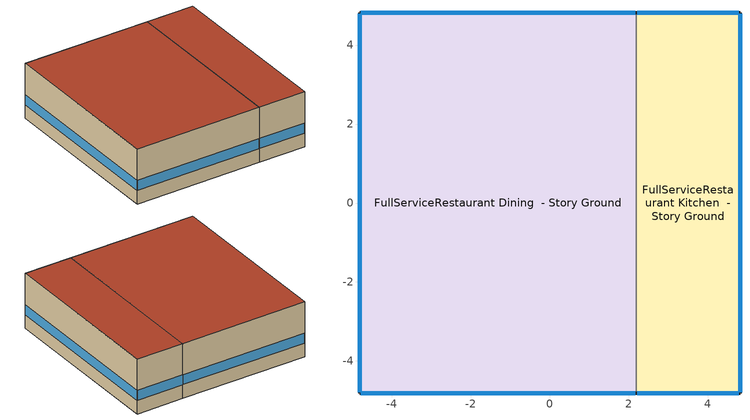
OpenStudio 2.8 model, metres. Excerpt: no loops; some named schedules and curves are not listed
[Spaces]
FullServiceRestaurant Dining  - Story Ground
 floor ground: -4.82,-4.82 -4.82,4.82 2.19,4.82 2.19,-4.82 z0
 wall outside: 2.19,4.82 -4.82,4.82 -4.82,-4.82 2.19,-4.82 z0:3.05
 wall to FullServiceRestaurant Kitchen  - Story Ground: 2.19,-4.82 2.19,4.82 z0:3.05
 window: 2.16,4.82 -4.79,4.82 / -4.82,4.79 -4.82,-4.79 / -4.79,-4.82 2.16,-4.82 z0.76:1.31
 roof outside: 2.19,-4.82 2.19,4.82 -4.82,4.82 -4.82,-4.82 z3.05
FullServiceRestaurant Kitchen  - Story Ground
 floor ground: 2.19,-4.82 2.19,4.82 4.82,4.82 4.82,-4.82 z0
 wall outside: 2.19,-4.82 4.82,-4.82 4.82,4.82 2.19,4.82 z0:3.05
 window: 4.82,-4.79 4.82,4.79 z0.76:1.31; 4.79,4.82 2.22,4.82 / 2.22,-4.82 4.79,-4.82 z0.76:1.32
 roof outside: 4.82,-4.82 4.82,4.82 2.19,4.82 2.19,-4.82 z3.05
[Site]
Fort Collins Sawrs_CO_USA: Latitude {deg}=40.58; Longitude {deg}=-105.08; Time Zone {hr}=-7; Elevation {m}=1525; Terrain=City
[Site:WaterMainsTemperature]
Calculation Method=Correlation; Annual Average Outdoor Air Temperature {C}=12.0175; Maximum Difference In Monthly Average Outdoor Air Temperatures {deltaC}=24.29
[SizingPeriod:DesignDay] Daily Dry-Bulb Temperature Range {deltaC}=13.6; Barometric Pressure {Pa}=84297; Wind Speed {m/s}=3.7; Wind Direction {deg}=90; Sky Clearness=0; Rain Indicator=0; Snow Indicator=0; Day of Month=21; Month=7; Day Type=SummerDesignDay; Daylight Saving Time Indicator=0; Dry-Bulb Temperature Range Modifier Type=DefaultMultipliers; Solar Model Indicator=ASHRAETau; ASHRAE Taub=0.328; ASHRAE Taud=2.426
Name | Maximum Dry-Bulb Temperature {C} | Humidity Indicating Conditions at Maximum Dry-Bulb | Humidity Indicating Type
Fort Collins Sawrs Ann Clg .4% Condns DB=>MWB 1 | 32.3 | 16.1 | Wetbulb
Fort Collins Sawrs Ann Clg .4% Condns WB=>MDB 1 | 27.1 | 18.1 | Wetbulb
Fort Collins Sawrs Ann Clg 1% Condns DB=>MWB 1 | 30.7 | 15.7 | Wetbulb
Fort Collins Sawrs Ann Clg 2% Condns DP=>MDB 1 | 20.4 | 13.9 | Dewpoint
[ClimateZones]
Climate Zone Institution Name 1=ASHRAE; Climate Zone Document Name 1=ANSI/ASHRAE Standard 169; Climate Zone Document Year 1=2006; Climate Zone Value 1=ASHRAE 169-2013-5B
[Building]
ComStock DOE Ref Pre-1980|FullServiceRestaurant: North Axis {deg}=180; Default Construction Set=Res ComStock DOE Ref Pre-1980 - FullSrvRest - ASHRAE 169-2013-5B; Default Schedule Set=Building Default Schedule Set; Standards Building Type=FullServiceRestaurant
[Site:GroundTemperature:BuildingSurface]
19.195, 19.191, 19.215, 19.25, 19.367, 20.429, 21.511, 21.776, 20.44, 19.538, 19.333, 19.237
[DefaultConstructionSet]
Res ComStock DOE Ref Pre-1980 - FullSrvRest - ASHRAE 169-2013-5B: Default Exterior Surface Constructions=Default Surface Constructions 1; Default Interior Surface Constructions=Default Surface Constructions 2; Default Ground Contact Surface Constructions=Default Surface Constructions 3; Default Exterior SubSurface Constructions=Default Sub Surface Constructions 1; Default Interior SubSurface Constructions=Default Sub Surface Constructions 2; Interior Partition Construction=Typical Interior Partition
[DefaultSurfaceConstructions]
Name | Floor Construction | Wall Construction | Roof Ceiling Construction
Default Surface Constructions 1 | Typical Insulated Exterior Mass Floor | Typical Insulated Steel Framed Exterior Wall R-6.21 | Typical IEAD Roof R-13.16
Default Surface Constructions 2 | Typical Interior Floor | Typical Interior Wall | Typical Interior Ceiling
Default Surface Constructions 3 | ext-slab | Typical Insulated Basement Mass Wall
[Construction]
Typical Insulated Exterior Mass Floor: 4 in. Normalweight Concrete Floor, Typical Carpet Pad
Typical Insulated Steel Framed Exterior Wall R-6.21: 25mm Stucco, 5/8 in. Gypsum Board, Typical Insulation R-4.03, 5/8 in. Gypsum Board
Typical IEAD Roof R-13.16: Roof Membrane, Typical Insulation R-12.04, Metal Roof Surface
Typical Interior Floor: 100mm Normalweight concrete floor, CP02 CARPET PAD
Typical Interior Wall: G01 13mm gypsum board, G01 13mm gypsum board
Typical Interior Ceiling: CP02 CARPET PAD, 100mm Normalweight concrete floor
ext-slab: 6 in. Normalweight Concrete Floor
Typical Insulated Basement Mass Wall: 8 in. Concrete Block Basement Wall
U 0.62 SHGC 0.41 Simple Glazing Window U-0.62 SHGC 0.41: U 0.62 SHGC 0.41 Simple Glazing U-1.23 SHGC 0.41
U 0.62 SHGC 0.41 Simple Glazing Window U-0.62 SHGC 0.41 1: U 0.62 SHGC 0.41 Simple Glazing U-1.23 SHGC 0.41 1
Typical Insulated Metal Door: F08 Metal surface, Typical Insulation
U 0.88 SHGC 0.16 Sgl Ref-A-L Clr 6mm: REF A CLEAR LO 6MM
Typical Overhead Door: Typical Insulation
Typical Interior Window: Clear 3mm
Typical Interior Door; Typical Interior Partition: G05 25mm wood
InteriorFurnishings: Std Wood 6inch
[Material:NoMass] Roughness=Smooth; Thermal Absorptance=0.9; Solar Absorptance=0.7
Name | Thermal Resistance {m2-K/W} | Visible Absorptance
Typical Insulation R-4.03 | 0.710131 | 0.7
Typical Carpet Pad; CP02 CARPET PAD | 0.21648 | 0.8
Typical Insulation R-12.04 | 2.12048 | 0.7
Typical Insulation | 0.0282222 | 0.7
[Material]
Name | Roughness | Thickness {m} | Conductivity {W/m-K} | Density {kg/m3} | Specific Heat {J/kg-K} | Thermal Absorptance | Solar Absorptance | Visible Absorptance
4 in. Normalweight Concrete Floor | MediumRough | 0.1016 | 2.31 | 2322 | 832 | 0.9 | 0.7 | 0.7
25mm Stucco | Smooth | 0.0254 | 0.72 | 1856 | 840 | 0.9 | 0.7 | 0.7
5/8 in. Gypsum Board | MediumSmooth | 0.0159 | 0.16 | 800 | 1090 | 0.9 | 0.7 | 0.7
Roof Membrane | VeryRough | 0.0095 | 0.16 | 1121.29 | 1460 | 0.9 | 0.7 | 0.7
Metal Roof Surface; F08 Metal surface | Smooth | 0.0008 | 45.28 | 7824 | 500 | 0.9 | 0.7 | 0.7
100mm Normalweight concrete floor | MediumRough | 0.1016 | 2.31045 | 2322 | 832.557 |  | 0 | 0
G01 13mm gypsum board | Smooth | 0.0127 | 0.160031 | 800.001 | 1090.73 | 0.9 | 0.7 | 0.5
6 in. Normalweight Concrete Floor | MediumRough | 0.1524 | 2.31 | 2322 | 832 | 0.9 | 0.7 | 0.7
8 in. Concrete Block Basement Wall | MediumRough | 0.2032 | 1.326 | 1842 | 912 | 0.9 | 0.7 | 0.7
G05 25mm wood | MediumSmooth | 0.0254 | 0.15 | 608 | 1630 | 0.9 | 0.5 | 0.5
Std Wood 6inch | MediumSmooth | 0.15 | 0.12 | 540 | 1210 | 0.9 | 0.7 | 0.7
[DefaultSubSurfaceConstructions]
Name | Fixed Window Construction | Operable Window Construction | Door Construction | Glass Door Construction | Overhead Door Construction | Tubular Daylight Dome Construction | Tubular Daylight Diffuser Construction
Default Sub Surface Constructions 1 | U 0.62 SHGC 0.41 Simple Glazing Window U-0.62 SHGC 0.41 | U 0.62 SHGC 0.41 Simple Glazing Window U-0.62 SHGC 0.41 1 | Typical Insulated Metal Door | U 0.88 SHGC 0.16 Sgl Ref-A-L Clr 6mm | Typical Overhead Door | Typical Interior Window | Typical Interior Window
Default Sub Surface Constructions 2 | Typical Interior Window | Typical Interior Window | Typical Interior Door
[WindowMaterial:SimpleGlazingSystem] U-Factor {W/m2-K}=7; Solar Heat Gain Coefficient=0.41; Visible Transmittance=0.32
U 0.62 SHGC 0.41 Simple Glazing U-1.23 SHGC 0.41; U 0.62 SHGC 0.41 Simple Glazing U-1.23 SHGC 0.41 1
[WindowMaterial:Glazing] Optical Data Type=SpectralAverage; Infrared Transmittance at Normal Incidence=0; Front Side Infrared Hemispherical Emissivity=0.84; Conductivity {W/m-K}=0.9; Dirt Correction Factor for Solar and Visible Transmittance=1; Solar Diffusing=No
Name | Thickness {m} | Solar Transmittance at Normal Incidence | Front Side Solar Reflectance at Normal Incidence | Back Side Solar Reflectance at Normal Incidence | Visible Transmittance at Normal Incidence | Front Side Visible Reflectance at Normal Incidence | Back Side Visible Reflectance at Normal Incidence | Back Side Infrared Hemispherical Emissivity
REF A CLEAR LO 6MM | 0.006 | 0.066 | 0.341 | 0.493 | 0.08 | 0.41 | 0.37 | 0.4
Clear 3mm | 0.003 | 0.837 | 0.075 | 0.075 | 0.898 | 0.081 | 0.081 | 0.84
[SpaceType] Standards Building Type=FullServiceRestaurant
Name | Default Schedule Set | Design Specification Outdoor Air Object | Standards Space Type
FullServiceRestaurant Dining - ComStock DOE Ref Pre-1980 | FullServiceRestaurant Dining Schedule Set | FullServiceRestaurant Dining Ventilation | Dining
FullServiceRestaurant Kitchen - ComStock DOE Ref Pre-1980 | FullServiceRestaurant Kitchen Schedule Set | FullServiceRestaurant Kitchen Ventilation | Kitchen
[BuildingStory]
Story Ground: Nominal Z Coordinate {m}=0; Nominal Floor to Floor Height {m}=3.048
[Space] Building Story=Story Ground
Name | Space Type | Thermal Zone
FullServiceRestaurant Dining  - Story Ground | FullServiceRestaurant Dining - ComStock DOE Ref Pre-1980 | Zone FullServiceRestaurant Dining  - Story Ground
FullServiceRestaurant Kitchen  - Story Ground | FullServiceRestaurant Kitchen - ComStock DOE Ref Pre-1980 | Zone FullServiceRestaurant Kitchen  - Story Ground
[ThermalZone] Multiplier=1; Use Ideal Air Loads=No
Name | Thermostat
Zone FullServiceRestaurant Dining  - Story Ground | FullServiceRestaurant Dining - ComStock DOE Ref Pre-1980 Thermostat
Zone FullServiceRestaurant Kitchen  - Story Ground | FullServiceRestaurant Kitchen - ComStock DOE Ref Pre-1980 Thermostat
[Sizing:Zone] Zone Cooling Design Supply Air Temperature Input Method=SupplyAirTemperature; Zone Cooling Design Supply Air Temperature {C}=13.8889; Zone Cooling Design Supply Air Temperature Difference {deltaC}=11.11; Zone Heating Design Supply Air Temperature Input Method=SupplyAirTemperature; Zone Heating Design Supply Air Temperature {C}=50; Zone Heating Design Supply Air Temperature Difference {deltaC}=11.11; Zone Cooling Design Supply Air Humidity Ratio {kg-H2O/kg-air}=0.008; Zone Heating Design Supply Air Humidity Ratio {kg-H2O/kg-air}=0.008; Cooling Design Air Flow Method=DesignDay; Heating Design Air Flow Method=DesignDay; Account for Dedicated Outdoor Air System=No; Dedicated Outdoor Air System Control Strategy=NeutralSupplyAir; Dedicated Outdoor Air Low Setpoint Temperature for Design {C}=autosize; Dedicated Outdoor Air High Setpoint Temperature for Design {C}=autosize
Zone FullServiceRestaurant Dining  - Story Ground; Zone FullServiceRestaurant Kitchen  - Story Ground
[Zone equipment]
Zone FullServiceRestaurant Dining  - Story Ground: Zone FullServiceRestaurant Kitchen  - Story Ground Transfer Air Source, Zone FullServiceRestaurant Dining  - Story Ground PTHP
Zone FullServiceRestaurant Kitchen  - Story Ground: Zone FullServiceRestaurant Kitchen  - Story Ground Exhaust Fan, Zone FullServiceRestaurant Kitchen  - Story Ground PTHP
[People:Definition] Number of People Calculation Method=People/Area; Fraction Radiant=0.3
Name | People per Space Floor Area {person/m2}
FullServiceRestaurant Kitchen People Definition | 0.0538196
FullServiceRestaurant Dining People Definition | 0.721182
[People] Work Efficiency Schedule=Work Efficiency Schedule; Clothing Insulation Schedule=Clothing Schedule; Air Velocity Schedule=Air Velocity Schedule; Multiplier=1
Name | People Definition | Space or SpaceType
FullServiceRestaurant Kitchen People | FullServiceRestaurant Kitchen People Definition | FullServiceRestaurant Kitchen - ComStock DOE Ref Pre-1980
FullServiceRestaurant Dining People | FullServiceRestaurant Dining People Definition | FullServiceRestaurant Dining - ComStock DOE Ref Pre-1980
[Lights:Definition] Design Level Calculation Method=Watts/Area; Fraction Radiant=0.7; Fraction Visible=0.2; Return Air Fraction=0
Name | Watts per Space Floor Area {W/m2}
FullServiceRestaurant Kitchen Lights Definition | 16.3611
FullServiceRestaurant Dining Lights Definition | 27.3403
[Lights] Fraction Replaceable=1
Name | Lights Definition | Space or SpaceType
FullServiceRestaurant Kitchen Lights | FullServiceRestaurant Kitchen Lights Definition | FullServiceRestaurant Kitchen - ComStock DOE Ref Pre-1980
FullServiceRestaurant Dining Lights | FullServiceRestaurant Dining Lights Definition | FullServiceRestaurant Dining - ComStock DOE Ref Pre-1980
[ElectricEquipment:Definition] Design Level Calculation Method=Watts/Area; Fraction Latent=0.25; Fraction Radiant=0.3
Name | Watts per Space Floor Area {W/m2} | Fraction Lost
FullServiceRestaurant Kitchen Elec Equip Definition | 403.97 | 0.2
FullServiceRestaurant Dining Elec Equip Definition | 64.9279 | 0
[ElectricEquipment]
Name | Electric Equipment Definition | Space or SpaceType
FullServiceRestaurant Kitchen Elec Equip | FullServiceRestaurant Kitchen Elec Equip Definition | FullServiceRestaurant Kitchen - ComStock DOE Ref Pre-1980
FullServiceRestaurant Dining Elec Equip | FullServiceRestaurant Dining Elec Equip Definition | FullServiceRestaurant Dining - ComStock DOE Ref Pre-1980
[GasEquipment:Definition]
FullServiceRestaurant Kitchen Gas Equip Definition: Design Level Calculation Method=Watts/Area; Watts per Space Floor Area {W/m2}=1194.8; Fraction Latent=0.1; Fraction Radiant=0.2; Fraction Lost=0.7
[GasEquipment]
FullServiceRestaurant Kitchen Gas Equip: Gas Equipment Definition=FullServiceRestaurant Kitchen Gas Equip Definition; Space or SpaceType=FullServiceRestaurant Kitchen - ComStock DOE Ref Pre-1980
[DesignSpecification:OutdoorAir] Outdoor Air Method=Sum
Name | Outdoor Air Flow per Floor Area {m3/s-m2} | Outdoor Air Flow per Person {m3/s-person}
FullServiceRestaurant Kitchen Ventilation | 0.0023876
FullServiceRestaurant Dining Ventilation |  | 0.00943895
[DefaultScheduleSet]
Name | Number of People Schedule | People Activity Level Schedule | Lighting Schedule | Electric Equipment Schedule | Gas Equipment Schedule | Infiltration Schedule | Hours of Operation Schedule
FullServiceRestaurant Kitchen Schedule Set | FullServiceRestaurant Bldg Occ | FullServiceRestaurant Activity | FullServiceRestaurant Bldg Light | FullServiceRestaurant Bldg Equip | FullServiceRestaurant Gas Equip | FullServiceRestaurant Infil Half On
FullServiceRestaurant Dining Schedule Set | FullServiceRestaurant Bldg Occ | FullServiceRestaurant Activity | FullServiceRestaurant Bldg Light | FullServiceRestaurant Bldg Equip |  | FullServiceRestaurant Infil Half On
Building Default Schedule Set |  |  |  |  |  |  | Building Hours of Operation NonResidential
[SpaceInfiltration:DesignFlowRate] Schedule=Always On Discrete; Design Flow Rate Calculation Method=Flow/ExteriorArea; Constant Term Coefficient=0; Temperature Term Coefficient=0; Velocity Term Coefficient=0.224; Velocity Squared Term Coefficient=0
Name | Space or SpaceType | Flow per Exterior Surface Area {m3/s-m2}
FullServiceRestaurant Dining  - Story Ground Infiltration | FullServiceRestaurant Dining  - Story Ground | 0.000529307
FullServiceRestaurant Kitchen  - Story Ground Infiltration | FullServiceRestaurant Kitchen  - Story Ground | 0.000657982
[Exterior:Lights:Definition]
Name | Design Level {W}
Parking Areas and Drives Def (W/ft^2) | 0.15
Building Facades Def (W/ft^2) | 0.2
Main Entries Def (W/ft) | 30
Other Doors Def (W/ft) | 20
[Exterior:Lights] Schedule=Always On Discrete; Control Option=AstronomicalClock
Name | Exterior Lights Definition | Multiplier
Parking Areas and Drives | Parking Areas and Drives Def (W/ft^2) | 4050
Building Facades | Building Facades Def (W/ft^2) | 1264.91
Main Entries | Main Entries Def (W/ft) | 8
Other Doors | Other Doors Def (W/ft) | 1.2
[Fan:ZoneExhaust] Availability Schedule=RestaurantSitDown Kitchen_Exhaust_SCH; Fan Total Efficiency=0.0273754; Pressure Rise {Pa}=124.544; System Availability Manager Coupling Mode=Decoupled
Name | Maximum Flow Rate {m3/s} | Flow Fraction Schedule | Balanced Exhaust Fraction Schedule
Zone FullServiceRestaurant Kitchen  - Story Ground Exhaust Fan | 0.0901231 | RestaurantSitDown Kitchen_Exhaust_SCH | RestaurantSitDown Kitchen Exhaust Fan Balanced Exhaust Fraction Schedule
Zone FullServiceRestaurant Kitchen  - Story Ground Transfer Air Source | 0.0841489
[ZoneMixing]
Zone Mixing 1: Zone=Zone FullServiceRestaurant Kitchen  - Story Ground; Schedule=RestaurantSitDown Kitchen_Exhaust_SCH; Design Flow Rate Calculation Method=Flow/Zone; Design Flow Rate {m3/s}=0.0841489; Source Zone=Zone FullServiceRestaurant Dining  - Story Ground
[EnergyManagementSystem:Sensor]
Mains_Water_Temp_Sen: Output Variable or Output Meter Index Key=Environment; Output Variable or Output Meter=Site Mains Water Temperature
[EnergyManagementSystem:Actuator]
Mains_Water_Temp_Act: Actuated Component=Mains Water Temperature; Actuated Component Type=Schedule:Constant; Actuated Component Control Type=Schedule Value
[EnergyManagementSystem:Program]
Mains_Water_Prg: SET Mains_Water_Temp_Act = Mains_Water_Temp_Sen
[EnergyManagementSystem:ProgramCallingManager]
Mains_Water_Prg_Mgr: BeginTimestepBeforePredictor; Mains_Water_Prg
[Refrigeration:WalkIn]
Full Service Restaurant Freezer: Availability Schedule=Always On Discrete; Rated Coil Cooling Capacity {W}=1670.51; Operating Temperature {C}=-23; Rated Cooling Source Temperature {C}=-28.3333; Rated Total Heating Power {W}=0; Rated Cooling Coil Fan Power {W}=180; Rated Circulation Fan Power {W}=0; Rated Total Lighting Power {W}=80; Lighting Schedule=Always On; Defrost Type=Electric; Defrost Control Type=TimeSchedule; Defrost Schedule=Refrigeration Defrost Schedule; Defrost Drip-Down Schedule=Refrigeration Dripdown Schedule; Defrost Power {W}=2000; Temperature Termination Defrost Fraction to Ice=0.7; Restocking Schedule=Always Off; Insulated Floor Surface Area {m2}=7.43224; Insulated Floor U-Value {W/m2-K}=0.207; WalkIn Zone Boundary 1=Refrigeration Walk In Zone Boundary 1
[Refrigeration:WalkIn:ZoneBoundary]
Refrigeration Walk In Zone Boundary 1: Zone=Zone FullServiceRestaurant Kitchen  - Story Ground; Total Insulated Surface Area Facing Zone {m2}=43.4; Insulated Surface U-Value Facing Zone {W/m2-K}=0.235; Area of Stocking Doors Facing Zone {m2}=2; Height of Stocking Doors Facing Zone {m}=2; Stocking Door Opening Schedule Name Facing Zone=door_wi_sched; Stocking Door Opening Protection Type Facing Zone=None
[Refrigeration:System]
Low Temperature: Refrigeration Condenser=Refrigeration Condenser Air Cooled 1; Minimum Condensing Temperature {C}=21; Refrigeration System Working Fluid Type=R404a; Suction Temperature Control Type=ConstantSuctionTemperature
[Refrigeration:Compressor]
Refrigeration Compressor 1: Refrigeration Compressor Power Curve=LT_compressor_power_smallandold; Refrigeration Compressor Capacity Curve=LT_compressor_capacity_smallandold; Rated Return Gas Temperature {C}=18.3; Rated Subcooling {deltaC}=0
[Refrigeration:Condenser:AirCooled]
Refrigeration Condenser Air Cooled 1: Rated Effective Total Heat Rejection Rate Curve=Condenser Heat Rejection Function of Temperature; Rated Subcooling Temperature Difference {deltaC}=0; Condenser Fan Speed Control Type=VariableSpeed; Rated Fan Power {W}=71.5931; Minimum Fan Air Flow Ratio=0
[ThermostatSetpoint:DualSetpoint]
Name | Heating Setpoint Temperature Schedule | Cooling Setpoint Temperature Schedule
FullServiceRestaurant Kitchen - ComStock DOE Ref Pre-1980 Thermostat | FullServiceRestaurant HtgSetp Kitchen | FullServiceRestaurant ClgSetp Kitchen
FullServiceRestaurant Dining - ComStock DOE Ref Pre-1980 Thermostat | FullServiceRestaurant HtgSetp | FullServiceRestaurant ClgSetp
[Fan:ConstantVolume] Availability Schedule=Always On Discrete; Fan Total Efficiency=0.1595; Pressure Rise {Pa}=331.288; Maximum Flow Rate {m3/s}=AutoSize; Motor Efficiency=0.29; Motor In Airstream Fraction=1
Zone FullServiceRestaurant Dining  - Story Ground PTAC Fan; Zone FullServiceRestaurant Kitchen  - Story Ground PTAC Fan
[Coil:Heating:DX:SingleSpeed] Availability Schedule=Always On Discrete; Rated Total Heating Capacity {W}=Autosize; Rated Air Flow Rate {m3/s}=Autosize; Rated Supply Fan Power Per Volume Flow Rate {W/(m3/s)}=773.3; Total Heating Capacity Function of Temperature Curve=DXHEAT-NECB2011-REF-CAPFT; Total Heating Capacity Function of Flow Fraction Curve=DXHEAT-NECB2011-REF-CAPFFLOW; Energy Input Ratio Function of Temperature Curve=DXHEAT-NECB2011-REF-EIRFT; Energy Input Ratio Function of Flow Fraction Curve=DXHEAT-NECB2011-REF-EIRFFLOW; Part Load Fraction Correlation Curve=DXHEAT-NECB2011-REF-PLFFPLR; Defrost Strategy=ReverseCycle; Defrost Control=OnDemand; Defrost Time Period Fraction=0.166667; Resistive Defrost Heater Capacity {W}=2000
Name | Rated COP {W/W} | Defrost Energy Input Ratio Function of Temperature Curve
Zone FullServiceRestaurant Dining  - Story Ground PTHP Htg Coil 43 Clg kBtu/hr 2.5COPH 52 Clg kBtu/hr 2.8COPH | 3.00565 | Zone FullServiceRestaurant Dining  - Story Ground PTHP Htg Coil Defrost EIR Func of Temp Curve
Zone FullServiceRestaurant Kitchen  - Story Ground PTHP Htg Coil 10 Clg kBtu/hr 2.6COPH 11 Clg kBtu/hr 2.9COPH | 3.10887 | Zone FullServiceRestaurant Kitchen  - Story Ground PTHP Htg Coil Defrost EIR Func of Temp Curve
[Coil:Cooling:DX:SingleSpeed] Availability Schedule=Always On Discrete; Rated Total Cooling Capacity {W}=autosize; Rated Sensible Heat Ratio=autosize; Rated Air Flow Rate {m3/s}=autosize; Rated Evaporator Fan Power Per Volume Flow Rate {W/(m3/s)}=773.3; Total Cooling Capacity Function of Temperature Curve=HPACCoolCapFT; Total Cooling Capacity Function of Flow Fraction Curve=HPACCoolCapFFF; Energy Input Ratio Function of Temperature Curve=HPACCOOLEIRFT; Energy Input Ratio Function of Flow Fraction Curve=HPACCOOLEIRFFF; Part Load Fraction Correlation Curve=HPACCOOLPLFFPLR; Condenser Type=AirCooled; Evaporative Condenser Effectiveness=0; Evaporative Condenser Air Flow Rate {m3/s}=Autosize; Evaporative Condenser Pump Rated Power Consumption {W}=Autosize; Crankcase Heater Capacity {W}=0; Maximum Outdoor Dry-Bulb Temperature for Crankcase Heater Operation {C}=0; Basin Heater Capacity {W/K}=0; Basin Heater Setpoint Temperature {C}=10
Name | Rated COP {W/W}
Zone FullServiceRestaurant Dining  - Story Ground PTHP Clg Coil 43kBtu/hr 7.6EER 52kBtu/hr 9.1EER | 3.16789
Zone FullServiceRestaurant Kitchen  - Story Ground PTHP Clg Coil 10kBtu/hr 8.4EER 11kBtu/hr 10.0EER | 3.47619
[Coil:Heating:Electric] Availability Schedule=Always On Discrete; Efficiency=1
Zone FullServiceRestaurant Dining  - Story Ground PTHP Supplemental Htg Coil; Zone FullServiceRestaurant Kitchen  - Story Ground PTHP Supplemental Htg Coil
[ZoneHVAC:PackagedTerminalHeatPump] Availability Schedule=Always On Discrete; Supply Air Flow Rate During Cooling Operation {m3/s}=Autosize; Supply Air Flow Rate During Heating Operation {m3/s}=Autosize; Supply Air Flow Rate When No Cooling or Heating is Needed {m3/s}=Autosize; Outdoor Air Flow Rate During Cooling Operation {m3/s}=Autosize; Outdoor Air Flow Rate During Heating Operation {m3/s}=Autosize; Outdoor Air Flow Rate When No Cooling or Heating is Needed {m3/s}=Autosize; Maximum Supply Air Temperature from Supplemental Heater {C}=Autosize; Fan Placement=DrawThrough; Supply Air Fan Operating Mode Schedule=Always On Discrete
Name | Supply Air Fan | Heating Coil | Cooling Coil | Supplemental Heating Coil
Zone FullServiceRestaurant Dining  - Story Ground PTHP | Zone FullServiceRestaurant Dining  - Story Ground PTAC Fan | Zone FullServiceRestaurant Dining  - Story Ground PTHP Htg Coil 43 Clg kBtu/hr 2.5COPH 52 Clg kBtu/hr 2.8COPH | Zone FullServiceRestaurant Dining  - Story Ground PTHP Clg Coil 43kBtu/hr 7.6EER 52kBtu/hr 9.1EER | Zone FullServiceRestaurant Dining  - Story Ground PTHP Supplemental Htg Coil
Zone FullServiceRestaurant Kitchen  - Story Ground PTHP | Zone FullServiceRestaurant Kitchen  - Story Ground PTAC Fan | Zone FullServiceRestaurant Kitchen  - Story Ground PTHP Htg Coil 10 Clg kBtu/hr 2.6COPH 11 Clg kBtu/hr 2.9COPH | Zone FullServiceRestaurant Kitchen  - Story Ground PTHP Clg Coil 10kBtu/hr 8.4EER 11kBtu/hr 10.0EER | Zone FullServiceRestaurant Kitchen  - Story Ground PTHP Supplemental Htg Coil
[InternalMass:Definition]
Internal Mass Definition 1: Construction=InteriorFurnishings; Design Level Calculation Method=SurfaceArea/Area; Surface Area per Space Floor Area=2
[InternalMass] Internal Mass Definition=Internal Mass Definition 1; Multiplier=1
Name | Space or SpaceType
FullServiceRestaurant Kitchen  - Story Ground Mass | FullServiceRestaurant Kitchen  - Story Ground
FullServiceRestaurant Dining  - Story Ground Mass | FullServiceRestaurant Dining  - Story Ground
[Schedule:Ruleset]
Name | Default Day Schedule | Summer Design Day Schedule | Winter Design Day Schedule
Clothing Schedule | Clothing Schedule Default Winter Clothes
Air Velocity Schedule | Air Velocity Schedule Default
Work Efficiency Schedule | Work Efficiency Schedule Default
FullServiceRestaurant Bldg Occ | FullServiceRestaurant Bldg Occ Default | FullServiceRestaurant Bldg Occ Summer Design Day | FullServiceRestaurant Bldg Occ Winter Design Day
FullServiceRestaurant Activity | FullServiceRestaurant Activity Default | FullServiceRestaurant Activity Summer Design Day | FullServiceRestaurant Activity Winter Design Day
FullServiceRestaurant Bldg Light | FullServiceRestaurant Bldg Light Default | FullServiceRestaurant Bldg Light Summer Design Day | FullServiceRestaurant Bldg Light Winter Design Day
FullServiceRestaurant Bldg Equip | FullServiceRestaurant Bldg Equip Default | FullServiceRestaurant Bldg Equip Summer Design Day | FullServiceRestaurant Bldg Equip Winter Design Day
FullServiceRestaurant Gas Equip | FullServiceRestaurant Gas Equip Default | FullServiceRestaurant Gas Equip Summer Design Day | FullServiceRestaurant Gas Equip Winter Design Day
FullServiceRestaurant Infil Half On | FullServiceRestaurant Infil Half On Default | FullServiceRestaurant Infil Half On Summer Design Day | FullServiceRestaurant Infil Half On Winter Design Day
RestaurantSitDown Kitchen_Exhaust_SCH | RestaurantSitDown Kitchen_Exhaust_SCH Default | RestaurantSitDown Kitchen_Exhaust_SCH Summer Design Day | RestaurantSitDown Kitchen_Exhaust_SCH Winter Design Day
RestaurantSitDown Kitchen Exhaust Fan Balanced Exhaust Fraction Schedule | RestaurantSitDown Kitchen Exhaust Fan Balanced Exhaust Fraction Schedule Default | RestaurantSitDown Kitchen Exhaust Fan Balanced Exhaust Fraction Schedule Summer Design Day | RestaurantSitDown Kitchen Exhaust Fan Balanced Exhaust Fraction Schedule Winter Design Day
FullServiceRestaurant HtgSetp Kitchen | FullServiceRestaurant HtgSetp Kitchen Default | FullServiceRestaurant HtgSetp Kitchen Summer Design Day | FullServiceRestaurant HtgSetp Kitchen Winter Design Day
FullServiceRestaurant ClgSetp Kitchen | FullServiceRestaurant ClgSetp Kitchen Default | FullServiceRestaurant ClgSetp Kitchen Summer Design Day | FullServiceRestaurant ClgSetp Kitchen Winter Design Day
FullServiceRestaurant HtgSetp | FullServiceRestaurant HtgSetp Default | FullServiceRestaurant HtgSetp Summer Design Day | FullServiceRestaurant HtgSetp Winter Design Day
FullServiceRestaurant ClgSetp | FullServiceRestaurant ClgSetp Default | FullServiceRestaurant ClgSetp Summer Design Day | FullServiceRestaurant ClgSetp Winter Design Day
Building Hours of Operation NonResidential | Building Hours of Operation NonResidential Default | Building Hours of Operation NonResidential Summer Design Day | Building Hours of Operation NonResidential Winter Design Day
[Schedule:Day]
Clothing Schedule Default Winter Clothes; FullServiceRestaurant Bldg Occ Summer Design Day; FullServiceRestaurant Bldg Light Summer Design Day; Building Hours of Operation NonResidential Winter Design Day; Building Hours of Operation NonResidential Summer Design Day: 24, 0, 1
Clothing Schedule Summer Clothes: 24, 0, 0.5
Air Velocity Schedule Default: 24, 0, 0.2
Work Efficiency Schedule Default; FullServiceRestaurant Bldg Occ Winter Design Day; FullServiceRestaurant Bldg Light Winter Design Day; FullServiceRestaurant Bldg Equip Winter Design Day; FullServiceRestaurant Gas Equip Winter Design Day: 24, 0, 0
FullServiceRestaurant Bldg Occ Default: Yes, 3, 45, 0, 4, 0, 0.0125, 4, 15, 0.025, 4, 30, 0.0375, 4, 45, 0.05, 5, 0, 0.0625, 5, 15, 0.075, 5, 30, 0.0875, 5, 45, 0.1, 6, 0, 0.175, 6, 15, 0.25, 6, 30, 0.325, 6, 45, 0.4, 8, 45, 0.4, 9, 0, 0.32, 9, 15, 0.24, 9, 22, 0.2, 9, 37, 0.62, 9, 52, 0.74, 10, 0, 0.8, 10, 15, 0.775, 10, 30, 0.75, 10, 45, 0.725, 11, 0, 0.7, 11, 15, 0.625, 11, 30, 0.55, 11, 45, 0.475, 12, 0, 0.4, 12, 15, 0.35, 12, 30, 0.3, 12, 45, 0.25, 13, 0, 0.2, 13, 15, 0.2125, 13, 30, 0.225, 13, 45, 0.2375, 14, 0, 0.25, 14, 15, 0.3125, 14, 30, 0.375, 14, 45, 0.4375, 15, 0, 0.5, 15, 15, 0.575, 15, 30, 0.65, 15, 45, 0.725, 16, 0, 0.8, 16, 15, 0.8, 16, 30, 0.725, 16, 45, 0.65, 17, 0, 0.575, 17, 15, 0.5, 17, 30, 0.4625, 17, 45, 0.425, 18, 0, 0.3875, 18, 15, 0.35, 18, 30, 0.3125, 18, 45, 0.275, 19, 0, 0.2375, 19, 15, 0.2, 19, 30, 0.1625, 19, 45, 0.125, 20, 0, 0.0875, 20, 15, 0.05, 20, 30, 0.0375, 20, 45, 0.025, 21, 0, 0.0125, 21, 15, 0, 24, 0, 0
FullServiceRestaurant Bldg Occ Sat Day; autogen Schedule Rule 2 2_day_sch: Yes, 0, 15, 0.125, 0, 30, 0.05, 0, 45, 0.0375, 1, 0, 0.025, 1, 15, 0.0125, 1, 30, 0, 5, 30, 0, 5, 45, 0.0125, 6, 0, 0.025, 6, 15, 0.0375, 6, 30, 0.05, 6, 45, 0.1625, 7, 0, 0.275, 7, 15, 0.3875, 7, 30, 0.5, 8, 30, 0.5, 8, 45, 0.475, 9, 0, 0.45, 9, 15, 0.425, 9, 30, 0.4, 9, 45, 0.35, 10, 0, 0.3, 10, 15, 0.25, 10, 30, 0.2, 10, 45, 0.2625, 11, 0, 0.325, 11, 15, 0.3875, 11, 30, 0.45, 11, 45, 0.4625, 12, 0, 0.475, 12, 15, 0.4875, 12, 30, 0.5, 13, 30, 0.5, 13, 45, 0.4625, 14, 0, 0.425, 14, 15, 0.3875, 14, 30, 0.35, 14, 45, 0.3375, 15, 0, 0.325, 15, 15, 0.3125, 15, 30, 0.3, 17, 30, 0.3, 17, 45, 0.4, 18, 0, 0.5, 18, 15, 0.6, 18, 30, 0.7, 18, 45, 0.75, 19, 0, 0.8, 19, 15, 0.85, 19, 30, 0.9, 19, 45, 0.85, 20, 0, 0.8, 20, 15, 0.75, 20, 30, 0.7, 20, 45, 0.6875, 21, 0, 0.675, 21, 15, 0.6625, 21, 30, 0.65, 21, 45, 0.625, 22, 0, 0.6, 22, 15, 0.575, 22, 30, 0.55, 22, 45, 0.5, 23, 0, 0.45, 23, 15, 0.4, 23, 30, 0.35, 23, 45, 0.275, 24, 0, 0.2
FullServiceRestaurant Bldg Occ Sun Day: Yes, 4, 45, 0, 5, 0, 0.0125, 5, 15, 0.025, 5, 30, 0.0375, 5, 45, 0.05, 6, 0, 0.1625, 6, 15, 0.275, 6, 30, 0.3875, 6, 45, 0.5, 7, 15, 0.5, 7, 30, 0.4625, 7, 45, 0.425, 8, 0, 0.3875, 8, 15, 0.35, 8, 30, 0.3125, 8, 45, 0.275, 9, 0, 0.2375, 9, 15, 0.2, 9, 26, 0.2, 9, 41, 0.372727, 9, 56, 0.445455, 10, 7, 0.5, 11, 7, 0.5, 11, 22, 0.45, 11, 37, 0.4, 11, 52, 0.35, 12, 7, 0.3, 12, 22, 0.275, 12, 37, 0.25, 12, 52, 0.225, 13, 7, 0.2, 13, 22, 0.2125, 13, 37, 0.225, 13, 52, 0.2375, 14, 7, 0.25, 14, 22, 0.275, 14, 37, 0.3, 14, 52, 0.325, 15, 7, 0.35, 15, 22, 0.4, 15, 37, 0.45, 15, 52, 0.5, 16, 7, 0.55, 16, 22, 0.586364, 16, 37, 0.622727, 16, 48, 0.65, 17, 3, 0.572727, 17, 18, 0.445455, 17, 30, 0.35, 17, 45, 0.3125, 18, 0, 0.275, 18, 15, 0.2375, 18, 30, 0.2, 19, 30, 0.2, 19, 45, 0.1625, 20, 0, 0.125, 20, 15, 0.0875, 20, 30, 0.05, 20, 45, 0.0375, 21, 0, 0.025, 21, 15, 0.0125, 21, 30, 0, 24, 0, 0
FullServiceRestaurant Activity Default; autogen FullServiceRestaurant Activity 0_day_sch; autogen FullServiceRestaurant Activity 1_day_sch: Yes, 24, 0, 120
FullServiceRestaurant Activity Winter Design Day; FullServiceRestaurant Activity Summer Design Day: 24, 0, 120
FullServiceRestaurant Bldg Light Default; autogen FullServiceRestaurant Bldg Light 0_day_sch; autogen FullServiceRestaurant Bldg Light 1_day_sch: Yes, 0, 15, 0.5625, 0, 30, 0.45, 0, 45, 0.375, 1, 0, 0.3, 1, 15, 0.225, 1, 30, 0.15, 4, 30, 0.15, 4, 45, 0.225, 5, 0, 0.3, 5, 15, 0.375, 5, 30, 0.45, 5, 45, 0.5625, 6, 0, 0.675, 6, 15, 0.7875, 6, 30, 0.9, 23, 30, 0.9, 23, 45, 0.7875, 24, 0, 0.675
FullServiceRestaurant Bldg Equip Default; FullServiceRestaurant Bldg Equip Default 1; autogen Schedule Rule 11 1_day_sch; autogen FullServiceRestaurant Bldg Equip 2_day_sch: Yes, 0, 15, 0.165625, 0, 30, 0.15625, 0, 45, 0.146875, 1, 0, 0.1375, 1, 15, 0.128125, 1, 30, 0.11875, 1, 45, 0.109375, 2, 0, 0.1, 5, 30, 0.1, 5, 45, 0.1375, 6, 0, 0.175, 6, 15, 0.2125, 6, 30, 0.25, 6, 45, 0.275, 7, 0, 0.3, 7, 15, 0.325, 7, 30, 0.35, 8, 30, 0.35, 8, 45, 0.325, 9, 0, 0.3, 9, 15, 0.275, 9, 30, 0.25, 9, 45, 0.275, 10, 0, 0.3, 10, 15, 0.325, 10, 30, 0.35, 11, 30, 0.35, 11, 45, 0.341667, 12, 0, 0.333333, 12, 15, 0.325, 12, 30, 0.316667, 12, 45, 0.308333, 13, 0, 0.3, 13, 15, 0.291667, 13, 30, 0.283333, 13, 45, 0.275, 14, 0, 0.266667, 14, 15, 0.258333, 14, 30, 0.25, 14, 45, 0.258333, 15, 0, 0.266667, 15, 15, 0.275, 15, 30, 0.283333, 15, 45, 0.291667, 16, 0, 0.3, 16, 15, 0.308333, 16, 30, 0.316667, 16, 45, 0.325, 17, 0, 0.333333, 17, 15, 0.341667, 17, 30, 0.35, 17, 45, 0.341667, 18, 0, 0.333333, 18, 15, 0.325, 18, 30, 0.316667, 18, 45, 0.308333, 19, 0, 0.3, 19, 15, 0.291667, 19, 30, 0.283333, 19, 45, 0.275, 20, 0, 0.266667, 20, 15, 0.258333, 20, 30, 0.25, 22, 0, 0.25, 22, 15, 0.240625, 22, 30, 0.23125, 22, 45, 0.221875, 23, 0, 0.2125, 23, 15, 0.203125, 23, 30, 0.19375, 23, 45, 0.184375, 24, 0, 0.175
FullServiceRestaurant Bldg Equip Summer Design Day: 24, 0, 0.35
FullServiceRestaurant Gas Equip Default; autogen FullServiceRestaurant Gas Equip 1_day_sch: Yes, 0, 15, 0.0275, 0, 30, 0.02, 4, 30, 0.02, 4, 45, 0.0275, 5, 0, 0.035, 5, 15, 0.0425, 5, 30, 0.05, 5, 45, 0.0625, 6, 0, 0.075, 6, 15, 0.0875, 6, 30, 0.1, 6, 45, 0.1125, 7, 0, 0.125, 7, 15, 0.1375, 7, 30, 0.15, 7, 45, 0.1625, 8, 0, 0.175, 8, 15, 0.1875, 8, 30, 0.2, 8, 45, 0.1875, 9, 0, 0.175, 9, 15, 0.1625, 9, 30, 0.15, 9, 45, 0.175, 10, 0, 0.2, 10, 15, 0.225, 10, 30, 0.25, 12, 30, 0.25, 12, 45, 0.2375, 13, 0, 0.225, 13, 15, 0.2125, 13, 30, 0.2, 13, 45, 0.1875, 14, 0, 0.175, 14, 15, 0.1625, 14, 30, 0.15, 14, 45, 0.1625, 15, 0, 0.175, 15, 15, 0.1875, 15, 30, 0.2, 15, 45, 0.225, 16, 0, 0.25, 16, 15, 0.275, 16, 30, 0.3, 18, 0, 0.3, 18, 15, 0.2875, 18, 30, 0.275, 18, 45, 0.2625, 19, 0, 0.25, 19, 15, 0.2375, 19, 30, 0.225, 19, 45, 0.2125, 20, 0, 0.2, 20, 30, 0.2, 20, 45, 0.1875, 21, 0, 0.175, 21, 15, 0.1625, 21, 30, 0.15, 21, 45, 0.1375, 22, 0, 0.125, 22, 15, 0.1125, 22, 30, 0.1, 22, 45, 0.0875, 23, 0, 0.075, 23, 15, 0.0625, 23, 30, 0.05, 23, 45, 0.0425, 24, 0, 0.035
FullServiceRestaurant Gas Equip Default|Sun Day: Yes, 3, 45, 0.02, 4, 0, 0.0275, 4, 15, 0.035, 4, 30, 0.0425, 4, 45, 0.05, 5, 0, 0.0625, 5, 15, 0.075, 5, 30, 0.0875, 5, 45, 0.1, 6, 0, 0.1125, 6, 15, 0.125, 6, 30, 0.1375, 6, 45, 0.15, 7, 0, 0.1625, 7, 15, 0.175, 7, 30, 0.1875, 7, 45, 0.2, 8, 0, 0.1875, 8, 15, 0.175, 8, 30, 0.1625, 8, 45, 0.15, 9, 0, 0.175, 9, 15, 0.2, 9, 30, 0.225, 9, 45, 0.25, 10, 7, 0.25, 10, 22, 0.2375, 10, 37, 0.225, 10, 52, 0.2125, 11, 7, 0.2, 11, 22, 0.1875, 11, 37, 0.175, 11, 52, 0.1625, 12, 7, 0.15, 12, 22, 0.1625, 12, 37, 0.175, 12, 52, 0.1875, 13, 7, 0.2, 13, 22, 0.225, 13, 37, 0.25, 13, 52, 0.275, 14, 7, 0.3, 15, 37, 0.3, 15, 52, 0.233333, 16, 0, 0.2, 16, 30, 0.2, 16, 45, 0.1875, 17, 0, 0.175, 17, 15, 0.1625, 17, 30, 0.15, 17, 45, 0.1375, 18, 0, 0.125, 18, 15, 0.1125, 18, 30, 0.1, 18, 45, 0.0875, 19, 0, 0.075, 19, 15, 0.0625, 19, 30, 0.05, 19, 45, 0.0425, 20, 0, 0.035, 20, 15, 0.0275, 20, 30, 0.02, 24, 0, 0.02
FullServiceRestaurant Gas Equip Summer Design Day: 24, 0, 0.25
FullServiceRestaurant Infil Half On Default; FullServiceRestaurant Infil Half On Winter Design Day; FullServiceRestaurant Infil Half On Summer Design Day; FullServiceRestaurant Infil Half On Default|WntrDsn|SmrDsn|Sun|Sat Day: 5, 0, 1, 24, 0, 0.5
RestaurantSitDown Kitchen_Exhaust_SCH Default; RestaurantSitDown Kitchen_Exhaust_SCH Default 1; autogen Schedule Rule 4 1_day_sch; autogen RestaurantSitDown Kitchen_Exhaust_SCH 2_day_sch: Yes, 5, 0, 0, 24, 0, 1
RestaurantSitDown Kitchen_Exhaust_SCH Winter Design Day; RestaurantSitDown Kitchen_Exhaust_SCH Summer Design Day: 5, 0, 0, 24, 0, 1
FullServiceRestaurant HtgSetp Kitchen Default; autogen FullServiceRestaurant HtgSetp Kitchen 0_day_sch; autogen FullServiceRestaurant HtgSetp Kitchen 1_day_sch: Yes, 1, 0, 19, 5, 0, 15.6, 24, 0, 19
FullServiceRestaurant HtgSetp Kitchen Summer Design Day; FullServiceRestaurant HtgSetp Summer Design Day: 24, 0, 15.6
FullServiceRestaurant HtgSetp Kitchen Winter Design Day: 24, 0, 19
FullServiceRestaurant ClgSetp Kitchen Default; autogen FullServiceRestaurant ClgSetp Kitchen 0_day_sch; autogen FullServiceRestaurant ClgSetp Kitchen 1_day_sch: Yes, 1, 0, 26, 5, 0, 30, 24, 0, 26
FullServiceRestaurant ClgSetp Kitchen Summer Design Day: 1, 0, 26, 5, 0, 30, 24, 0, 26
FullServiceRestaurant ClgSetp Kitchen Winter Design Day; FullServiceRestaurant ClgSetp Winter Design Day: 24, 0, 30
FullServiceRestaurant HtgSetp Default; autogen FullServiceRestaurant HtgSetp 0_day_sch; autogen FullServiceRestaurant HtgSetp 1_day_sch: Yes, 1, 0, 21, 5, 0, 15.6, 24, 0, 21
FullServiceRestaurant HtgSetp Winter Design Day: 24, 0, 21
FullServiceRestaurant ClgSetp Default; autogen FullServiceRestaurant ClgSetp 0_day_sch; autogen FullServiceRestaurant ClgSetp 1_day_sch: Yes, 1, 0, 24, 5, 0, 30, 24, 0, 24
FullServiceRestaurant ClgSetp Summer Design Day: 1, 0, 24, 5, 0, 30, 24, 0, 24
Building Hours of Operation NonResidential Default: 6, 15, 0, 19, 45, 1, 24, 0, 0
Building Hours of Operation NonResidential Saturday; Building Hours of Operation NonResidential Sunday: 6, 15, 0, 20, 0, 1, 24, 0, 0
[Schedule:Rule]
Name | Schedule Ruleset | Rule Order | Day Schedule | Date Specification Type | Start Month | Start Day | End Month | End Day | Apply Saturday | Apply Sunday | Apply Monday | Apply Tuesday | Apply Wednesday | Apply Thursday | Apply Friday | Specific Month 1 | Specific Day 1 | Specific Month 2 | Specific Day 2 | Specific Month 3 | Specific Day 3 | Specific Month 4 | Specific Day 4 | Specific Month 5 | Specific Day 5 | Specific Month 6 | Specific Day 6 | Specific Month 7 | Specific Day 7 | Specific Month 8 | Specific Day 8 | Specific Month 9 | Specific Day 9 | Specific Month 10 | Specific Day 10 | Specific Month 11 | Specific Day 11 | Specific Month 12 | Specific Day 12 | Specific Month 13 | Specific Day 13 | Specific Month 14 | Specific Day 14 | Specific Month 15 | Specific Day 15 | Specific Month 16 | Specific Day 16 | Specific Month 17 | Specific Day 17 | Specific Month 18 | Specific Day 18 | Specific Month 19 | Specific Day 19 | Specific Month 20 | Specific Day 20 | Specific Month 21 | Specific Day 21 | Specific Month 22 | Specific Day 22 | Specific Month 23 | Specific Day 23 | Specific Month 24 | Specific Day 24 | Specific Month 25 | Specific Day 25 | Specific Month 26 | Specific Day 26 | Specific Month 27 | Specific Day 27 | Specific Month 28 | Specific Day 28 | Specific Month 29 | Specific Day 29 | Specific Month 30 | Specific Day 30 | Specific Month 31 | Specific Day 31 | Specific Month 32 | Specific Day 32 | Specific Month 33 | Specific Day 33 | Specific Month 34 | Specific Day 34 | Specific Month 35 | Specific Day 35 | Specific Month 36 | Specific Day 36 | Specific Month 37 | Specific Day 37 | Specific Month 38 | Specific Day 38 | Specific Month 39 | Specific Day 39 | Specific Month 40 | Specific Day 40 | Specific Month 41 | Specific Day 41 | Specific Month 42 | Specific Day 42 | Specific Month 43 | Specific Day 43 | Specific Month 44 | Specific Day 44 | Specific Month 45 | Specific Day 45 | Specific Month 46 | Specific Day 46 | Specific Month 47 | Specific Day 47 | Specific Month 48 | Specific Day 48 | Specific Month 49 | Specific Day 49 | Specific Month 50 | Specific Day 50 | Specific Month 51 | Specific Day 51 | Specific Month 52 | Specific Day 52
Schedule Rule 1 | Clothing Schedule | 0 | Clothing Schedule Summer Clothes | DateRange | 5 | 1 | 9 | 30
Schedule Rule 2 | FullServiceRestaurant Bldg Occ | 1 | FullServiceRestaurant Bldg Occ Sat Day | DateRange | 1 | 1 | 12 | 31 | Yes
Schedule Rule 3 | FullServiceRestaurant Bldg Occ | 0 | FullServiceRestaurant Bldg Occ Sun Day | DateRange | 1 | 1 | 12 | 31 |  | Yes
Schedule Rule 5 | FullServiceRestaurant Gas Equip | 0 | FullServiceRestaurant Gas Equip Default|Sun Day | DateRange | 1 | 1 | 12 | 31 |  | Yes
Schedule Rule 6 | FullServiceRestaurant Infil Half On | 0 | FullServiceRestaurant Infil Half On Default|WntrDsn|SmrDsn|Sun|Sat Day | DateRange | 1 | 1 | 12 | 31 | Yes | Yes
Building Hours of Operation NonResidential Saturday Rule | Building Hours of Operation NonResidential | 1 | Building Hours of Operation NonResidential Saturday | DateRange | 1 | 1 | 12 | 24 | Yes
Building Hours of Operation NonResidential Sunday Rule | Building Hours of Operation NonResidential | 0 | Building Hours of Operation NonResidential Sunday | DateRange | 1 | 1 | 12 | 31 |  | Yes
Schedule Rule 11 | FullServiceRestaurant Bldg Equip | 0 | FullServiceRestaurant Bldg Equip Default 1 |  |  |  |  |  | Yes
Schedule Rule 4 | RestaurantSitDown Kitchen_Exhaust_SCH | 0 | RestaurantSitDown Kitchen_Exhaust_SCH Default 1 |  |  |  |  |  | Yes
autogen FullServiceRestaurant Activity 0 | FullServiceRestaurant Activity | 0 | autogen FullServiceRestaurant Activity 0_day_sch | SpecificDates |  |  |  |  | Yes | Yes | Yes | Yes | Yes | Yes | Yes | 1 | 2 | 1 | 9 | 1 | 16 | 1 | 23 | 1 | 30 | 2 | 6 | 2 | 13 | 2 | 20 | 2 | 27 | 3 | 5 | 3 | 12 | 3 | 19 | 3 | 26 | 4 | 2 | 4 | 9 | 4 | 16 | 4 | 23 | 4 | 30 | 5 | 7 | 5 | 14 | 5 | 21 | 5 | 28 | 6 | 4 | 6 | 11 | 6 | 18 | 6 | 25 | 7 | 2 | 7 | 9 | 7 | 16 | 7 | 23 | 7 | 30 | 8 | 6 | 8 | 13 | 8 | 20 | 8 | 27 | 9 | 3 | 9 | 10 | 9 | 17 | 9 | 24 | 10 | 1 | 10 | 8 | 10 | 15 | 10 | 22 | 10 | 29 | 11 | 5 | 11 | 12 | 11 | 19 | 11 | 26 | 12 | 3 | 12 | 10 | 12 | 17 | 12 | 24
autogen FullServiceRestaurant Activity 1 | FullServiceRestaurant Activity | 1 | autogen FullServiceRestaurant Activity 1_day_sch | SpecificDates |  |  |  |  | Yes | Yes | Yes | Yes | Yes | Yes | Yes | 1 | 3 | 1 | 10 | 1 | 17 | 1 | 24 | 1 | 31 | 2 | 7 | 2 | 14 | 2 | 21 | 2 | 28 | 3 | 6 | 3 | 13 | 3 | 20 | 3 | 27 | 4 | 3 | 4 | 10 | 4 | 17 | 4 | 24 | 5 | 1 | 5 | 8 | 5 | 15 | 5 | 22 | 5 | 29 | 6 | 5 | 6 | 12 | 6 | 19 | 6 | 26 | 7 | 3 | 7 | 10 | 7 | 17 | 7 | 24 | 7 | 31 | 8 | 7 | 8 | 14 | 8 | 21 | 8 | 28 | 9 | 4 | 9 | 11 | 9 | 18 | 9 | 25 | 10 | 2 | 10 | 9 | 10 | 16 | 10 | 23 | 10 | 30 | 11 | 6 | 11 | 13 | 11 | 20 | 11 | 27 | 12 | 4 | 12 | 11 | 12 | 18 | 12 | 25
autogen Schedule Rule 11 1 | FullServiceRestaurant Bldg Equip | 1 | autogen Schedule Rule 11 1_day_sch | SpecificDates |  |  |  |  | Yes | Yes | Yes | Yes | Yes | Yes | Yes | 12 | 31
autogen FullServiceRestaurant Bldg Equip 2 | FullServiceRestaurant Bldg Equip | 2 | autogen FullServiceRestaurant Bldg Equip 2_day_sch | SpecificDates |  |  |  |  | Yes | Yes | Yes | Yes | Yes | Yes | Yes | 1 | 3 | 1 | 10 | 1 | 17 | 1 | 24 | 1 | 31 | 2 | 7 | 2 | 14 | 2 | 21 | 2 | 28 | 3 | 6 | 3 | 13 | 3 | 20 | 3 | 27 | 4 | 3 | 4 | 10 | 4 | 17 | 4 | 24 | 5 | 1 | 5 | 8 | 5 | 15 | 5 | 22 | 5 | 29 | 6 | 5 | 6 | 12 | 6 | 19 | 6 | 26 | 7 | 3 | 7 | 10 | 7 | 17 | 7 | 24 | 7 | 31 | 8 | 7 | 8 | 14 | 8 | 21 | 8 | 28 | 9 | 4 | 9 | 11 | 9 | 18 | 9 | 25 | 10 | 2 | 10 | 9 | 10 | 16 | 10 | 23 | 10 | 30 | 11 | 6 | 11 | 13 | 11 | 20 | 11 | 27 | 12 | 4 | 12 | 11 | 12 | 18 | 12 | 25
autogen FullServiceRestaurant Bldg Light 0 | FullServiceRestaurant Bldg Light | 0 | autogen FullServiceRestaurant Bldg Light 0_day_sch | SpecificDates |  |  |  |  | Yes | Yes | Yes | Yes | Yes | Yes | Yes | 1 | 2 | 1 | 9 | 1 | 16 | 1 | 23 | 1 | 30 | 2 | 6 | 2 | 13 | 2 | 20 | 2 | 27 | 3 | 5 | 3 | 12 | 3 | 19 | 3 | 26 | 4 | 2 | 4 | 9 | 4 | 16 | 4 | 23 | 4 | 30 | 5 | 7 | 5 | 14 | 5 | 21 | 5 | 28 | 6 | 4 | 6 | 11 | 6 | 18 | 6 | 25 | 7 | 2 | 7 | 9 | 7 | 16 | 7 | 23 | 7 | 30 | 8 | 6 | 8 | 13 | 8 | 20 | 8 | 27 | 9 | 3 | 9 | 10 | 9 | 17 | 9 | 24 | 10 | 1 | 10 | 8 | 10 | 15 | 10 | 22 | 10 | 29 | 11 | 5 | 11 | 12 | 11 | 19 | 11 | 26 | 12 | 3 | 12 | 10 | 12 | 17 | 12 | 24
autogen FullServiceRestaurant Bldg Light 1 | FullServiceRestaurant Bldg Light | 1 | autogen FullServiceRestaurant Bldg Light 1_day_sch | SpecificDates |  |  |  |  | Yes | Yes | Yes | Yes | Yes | Yes | Yes | 1 | 3 | 1 | 10 | 1 | 17 | 1 | 24 | 1 | 31 | 2 | 7 | 2 | 14 | 2 | 21 | 2 | 28 | 3 | 6 | 3 | 13 | 3 | 20 | 3 | 27 | 4 | 3 | 4 | 10 | 4 | 17 | 4 | 24 | 5 | 1 | 5 | 8 | 5 | 15 | 5 | 22 | 5 | 29 | 6 | 5 | 6 | 12 | 6 | 19 | 6 | 26 | 7 | 3 | 7 | 10 | 7 | 17 | 7 | 24 | 7 | 31 | 8 | 7 | 8 | 14 | 8 | 21 | 8 | 28 | 9 | 4 | 9 | 11 | 9 | 18 | 9 | 25 | 10 | 2 | 10 | 9 | 10 | 16 | 10 | 23 | 10 | 30 | 11 | 6 | 11 | 13 | 11 | 20 | 11 | 27 | 12 | 4 | 12 | 11 | 12 | 18 | 12 | 25
autogen Schedule Rule 2 2 | FullServiceRestaurant Bldg Occ | 2 | autogen Schedule Rule 2 2_day_sch | SpecificDates |  |  |  |  | Yes | Yes | Yes | Yes | Yes | Yes | Yes | 12 | 31
autogen FullServiceRestaurant ClgSetp 0 | FullServiceRestaurant ClgSetp | 0 | autogen FullServiceRestaurant ClgSetp 0_day_sch | SpecificDates |  |  |  |  | Yes | Yes | Yes | Yes | Yes | Yes | Yes | 1 | 2 | 1 | 9 | 1 | 16 | 1 | 23 | 1 | 30 | 2 | 6 | 2 | 13 | 2 | 20 | 2 | 27 | 3 | 5 | 3 | 12 | 3 | 19 | 3 | 26 | 4 | 2 | 4 | 9 | 4 | 16 | 4 | 23 | 4 | 30 | 5 | 7 | 5 | 14 | 5 | 21 | 5 | 28 | 6 | 4 | 6 | 11 | 6 | 18 | 6 | 25 | 7 | 2 | 7 | 9 | 7 | 16 | 7 | 23 | 7 | 30 | 8 | 6 | 8 | 13 | 8 | 20 | 8 | 27 | 9 | 3 | 9 | 10 | 9 | 17 | 9 | 24 | 10 | 1 | 10 | 8 | 10 | 15 | 10 | 22 | 10 | 29 | 11 | 5 | 11 | 12 | 11 | 19 | 11 | 26 | 12 | 3 | 12 | 10 | 12 | 17 | 12 | 24
autogen FullServiceRestaurant ClgSetp 1 | FullServiceRestaurant ClgSetp | 1 | autogen FullServiceRestaurant ClgSetp 1_day_sch | SpecificDates |  |  |  |  | Yes | Yes | Yes | Yes | Yes | Yes | Yes | 1 | 3 | 1 | 10 | 1 | 17 | 1 | 24 | 1 | 31 | 2 | 7 | 2 | 14 | 2 | 21 | 2 | 28 | 3 | 6 | 3 | 13 | 3 | 20 | 3 | 27 | 4 | 3 | 4 | 10 | 4 | 17 | 4 | 24 | 5 | 1 | 5 | 8 | 5 | 15 | 5 | 22 | 5 | 29 | 6 | 5 | 6 | 12 | 6 | 19 | 6 | 26 | 7 | 3 | 7 | 10 | 7 | 17 | 7 | 24 | 7 | 31 | 8 | 7 | 8 | 14 | 8 | 21 | 8 | 28 | 9 | 4 | 9 | 11 | 9 | 18 | 9 | 25 | 10 | 2 | 10 | 9 | 10 | 16 | 10 | 23 | 10 | 30 | 11 | 6 | 11 | 13 | 11 | 20 | 11 | 27 | 12 | 4 | 12 | 11 | 12 | 18 | 12 | 25
autogen FullServiceRestaurant ClgSetp Kitchen 0 | FullServiceRestaurant ClgSetp Kitchen | 0 | autogen FullServiceRestaurant ClgSetp Kitchen 0_day_sch | SpecificDates |  |  |  |  | Yes | Yes | Yes | Yes | Yes | Yes | Yes | 1 | 2 | 1 | 9 | 1 | 16 | 1 | 23 | 1 | 30 | 2 | 6 | 2 | 13 | 2 | 20 | 2 | 27 | 3 | 5 | 3 | 12 | 3 | 19 | 3 | 26 | 4 | 2 | 4 | 9 | 4 | 16 | 4 | 23 | 4 | 30 | 5 | 7 | 5 | 14 | 5 | 21 | 5 | 28 | 6 | 4 | 6 | 11 | 6 | 18 | 6 | 25 | 7 | 2 | 7 | 9 | 7 | 16 | 7 | 23 | 7 | 30 | 8 | 6 | 8 | 13 | 8 | 20 | 8 | 27 | 9 | 3 | 9 | 10 | 9 | 17 | 9 | 24 | 10 | 1 | 10 | 8 | 10 | 15 | 10 | 22 | 10 | 29 | 11 | 5 | 11 | 12 | 11 | 19 | 11 | 26 | 12 | 3 | 12 | 10 | 12 | 17 | 12 | 24
autogen FullServiceRestaurant ClgSetp Kitchen 1 | FullServiceRestaurant ClgSetp Kitchen | 1 | autogen FullServiceRestaurant ClgSetp Kitchen 1_day_sch | SpecificDates |  |  |  |  | Yes | Yes | Yes | Yes | Yes | Yes | Yes | 1 | 3 | 1 | 10 | 1 | 17 | 1 | 24 | 1 | 31 | 2 | 7 | 2 | 14 | 2 | 21 | 2 | 28 | 3 | 6 | 3 | 13 | 3 | 20 | 3 | 27 | 4 | 3 | 4 | 10 | 4 | 17 | 4 | 24 | 5 | 1 | 5 | 8 | 5 | 15 | 5 | 22 | 5 | 29 | 6 | 5 | 6 | 12 | 6 | 19 | 6 | 26 | 7 | 3 | 7 | 10 | 7 | 17 | 7 | 24 | 7 | 31 | 8 | 7 | 8 | 14 | 8 | 21 | 8 | 28 | 9 | 4 | 9 | 11 | 9 | 18 | 9 | 25 | 10 | 2 | 10 | 9 | 10 | 16 | 10 | 23 | 10 | 30 | 11 | 6 | 11 | 13 | 11 | 20 | 11 | 27 | 12 | 4 | 12 | 11 | 12 | 18 | 12 | 25
autogen FullServiceRestaurant Gas Equip 1 | FullServiceRestaurant Gas Equip | 1 | autogen FullServiceRestaurant Gas Equip 1_day_sch | SpecificDates |  |  |  |  | Yes | Yes | Yes | Yes | Yes | Yes | Yes | 1 | 2 | 1 | 9 | 1 | 16 | 1 | 23 | 1 | 30 | 2 | 6 | 2 | 13 | 2 | 20 | 2 | 27 | 3 | 5 | 3 | 12 | 3 | 19 | 3 | 26 | 4 | 2 | 4 | 9 | 4 | 16 | 4 | 23 | 4 | 30 | 5 | 7 | 5 | 14 | 5 | 21 | 5 | 28 | 6 | 4 | 6 | 11 | 6 | 18 | 6 | 25 | 7 | 2 | 7 | 9 | 7 | 16 | 7 | 23 | 7 | 30 | 8 | 6 | 8 | 13 | 8 | 20 | 8 | 27 | 9 | 3 | 9 | 10 | 9 | 17 | 9 | 24 | 10 | 1 | 10 | 8 | 10 | 15 | 10 | 22 | 10 | 29 | 11 | 5 | 11 | 12 | 11 | 19 | 11 | 26 | 12 | 3 | 12 | 10 | 12 | 17 | 12 | 24
autogen FullServiceRestaurant HtgSetp 0 | FullServiceRestaurant HtgSetp | 0 | autogen FullServiceRestaurant HtgSetp 0_day_sch | SpecificDates |  |  |  |  | Yes | Yes | Yes | Yes | Yes | Yes | Yes | 1 | 2 | 1 | 9 | 1 | 16 | 1 | 23 | 1 | 30 | 2 | 6 | 2 | 13 | 2 | 20 | 2 | 27 | 3 | 5 | 3 | 12 | 3 | 19 | 3 | 26 | 4 | 2 | 4 | 9 | 4 | 16 | 4 | 23 | 4 | 30 | 5 | 7 | 5 | 14 | 5 | 21 | 5 | 28 | 6 | 4 | 6 | 11 | 6 | 18 | 6 | 25 | 7 | 2 | 7 | 9 | 7 | 16 | 7 | 23 | 7 | 30 | 8 | 6 | 8 | 13 | 8 | 20 | 8 | 27 | 9 | 3 | 9 | 10 | 9 | 17 | 9 | 24 | 10 | 1 | 10 | 8 | 10 | 15 | 10 | 22 | 10 | 29 | 11 | 5 | 11 | 12 | 11 | 19 | 11 | 26 | 12 | 3 | 12 | 10 | 12 | 17 | 12 | 24
autogen FullServiceRestaurant HtgSetp 1 | FullServiceRestaurant HtgSetp | 1 | autogen FullServiceRestaurant HtgSetp 1_day_sch | SpecificDates |  |  |  |  | Yes | Yes | Yes | Yes | Yes | Yes | Yes | 1 | 3 | 1 | 10 | 1 | 17 | 1 | 24 | 1 | 31 | 2 | 7 | 2 | 14 | 2 | 21 | 2 | 28 | 3 | 6 | 3 | 13 | 3 | 20 | 3 | 27 | 4 | 3 | 4 | 10 | 4 | 17 | 4 | 24 | 5 | 1 | 5 | 8 | 5 | 15 | 5 | 22 | 5 | 29 | 6 | 5 | 6 | 12 | 6 | 19 | 6 | 26 | 7 | 3 | 7 | 10 | 7 | 17 | 7 | 24 | 7 | 31 | 8 | 7 | 8 | 14 | 8 | 21 | 8 | 28 | 9 | 4 | 9 | 11 | 9 | 18 | 9 | 25 | 10 | 2 | 10 | 9 | 10 | 16 | 10 | 23 | 10 | 30 | 11 | 6 | 11 | 13 | 11 | 20 | 11 | 27 | 12 | 4 | 12 | 11 | 12 | 18 | 12 | 25
autogen FullServiceRestaurant HtgSetp Kitchen 0 | FullServiceRestaurant HtgSetp Kitchen | 0 | autogen FullServiceRestaurant HtgSetp Kitchen 0_day_sch | SpecificDates |  |  |  |  | Yes | Yes | Yes | Yes | Yes | Yes | Yes | 1 | 2 | 1 | 9 | 1 | 16 | 1 | 23 | 1 | 30 | 2 | 6 | 2 | 13 | 2 | 20 | 2 | 27 | 3 | 5 | 3 | 12 | 3 | 19 | 3 | 26 | 4 | 2 | 4 | 9 | 4 | 16 | 4 | 23 | 4 | 30 | 5 | 7 | 5 | 14 | 5 | 21 | 5 | 28 | 6 | 4 | 6 | 11 | 6 | 18 | 6 | 25 | 7 | 2 | 7 | 9 | 7 | 16 | 7 | 23 | 7 | 30 | 8 | 6 | 8 | 13 | 8 | 20 | 8 | 27 | 9 | 3 | 9 | 10 | 9 | 17 | 9 | 24 | 10 | 1 | 10 | 8 | 10 | 15 | 10 | 22 | 10 | 29 | 11 | 5 | 11 | 12 | 11 | 19 | 11 | 26 | 12 | 3 | 12 | 10 | 12 | 17 | 12 | 24
autogen FullServiceRestaurant HtgSetp Kitchen 1 | FullServiceRestaurant HtgSetp Kitchen | 1 | autogen FullServiceRestaurant HtgSetp Kitchen 1_day_sch | SpecificDates |  |  |  |  | Yes | Yes | Yes | Yes | Yes | Yes | Yes | 1 | 3 | 1 | 10 | 1 | 17 | 1 | 24 | 1 | 31 | 2 | 7 | 2 | 14 | 2 | 21 | 2 | 28 | 3 | 6 | 3 | 13 | 3 | 20 | 3 | 27 | 4 | 3 | 4 | 10 | 4 | 17 | 4 | 24 | 5 | 1 | 5 | 8 | 5 | 15 | 5 | 22 | 5 | 29 | 6 | 5 | 6 | 12 | 6 | 19 | 6 | 26 | 7 | 3 | 7 | 10 | 7 | 17 | 7 | 24 | 7 | 31 | 8 | 7 | 8 | 14 | 8 | 21 | 8 | 28 | 9 | 4 | 9 | 11 | 9 | 18 | 9 | 25 | 10 | 2 | 10 | 9 | 10 | 16 | 10 | 23 | 10 | 30 | 11 | 6 | 11 | 13 | 11 | 20 | 11 | 27 | 12 | 4 | 12 | 11 | 12 | 18 | 12 | 25
autogen Schedule Rule 4 1 | RestaurantSitDown Kitchen_Exhaust_SCH | 1 | autogen Schedule Rule 4 1_day_sch | SpecificDates |  |  |  |  | Yes | Yes | Yes | Yes | Yes | Yes | Yes | 12 | 31
autogen RestaurantSitDown Kitchen_Exhaust_SCH 2 | RestaurantSitDown Kitchen_Exhaust_SCH | 2 | autogen RestaurantSitDown Kitchen_Exhaust_SCH 2_day_sch | SpecificDates |  |  |  |  | Yes | Yes | Yes | Yes | Yes | Yes | Yes | 1 | 3 | 1 | 10 | 1 | 17 | 1 | 24 | 1 | 31 | 2 | 7 | 2 | 14 | 2 | 21 | 2 | 28 | 3 | 6 | 3 | 13 | 3 | 20 | 3 | 27 | 4 | 3 | 4 | 10 | 4 | 17 | 4 | 24 | 5 | 1 | 5 | 8 | 5 | 15 | 5 | 22 | 5 | 29 | 6 | 5 | 6 | 12 | 6 | 19 | 6 | 26 | 7 | 3 | 7 | 10 | 7 | 17 | 7 | 24 | 7 | 31 | 8 | 7 | 8 | 14 | 8 | 21 | 8 | 28 | 9 | 4 | 9 | 11 | 9 | 18 | 9 | 25 | 10 | 2 | 10 | 9 | 10 | 16 | 10 | 23 | 10 | 30 | 11 | 6 | 11 | 13 | 11 | 20 | 11 | 27 | 12 | 4 | 12 | 11 | 12 | 18 | 12 | 25
[Schedule:Constant]
Name | Value
Always On Discrete | 1
Mains Water Temperature | 10
